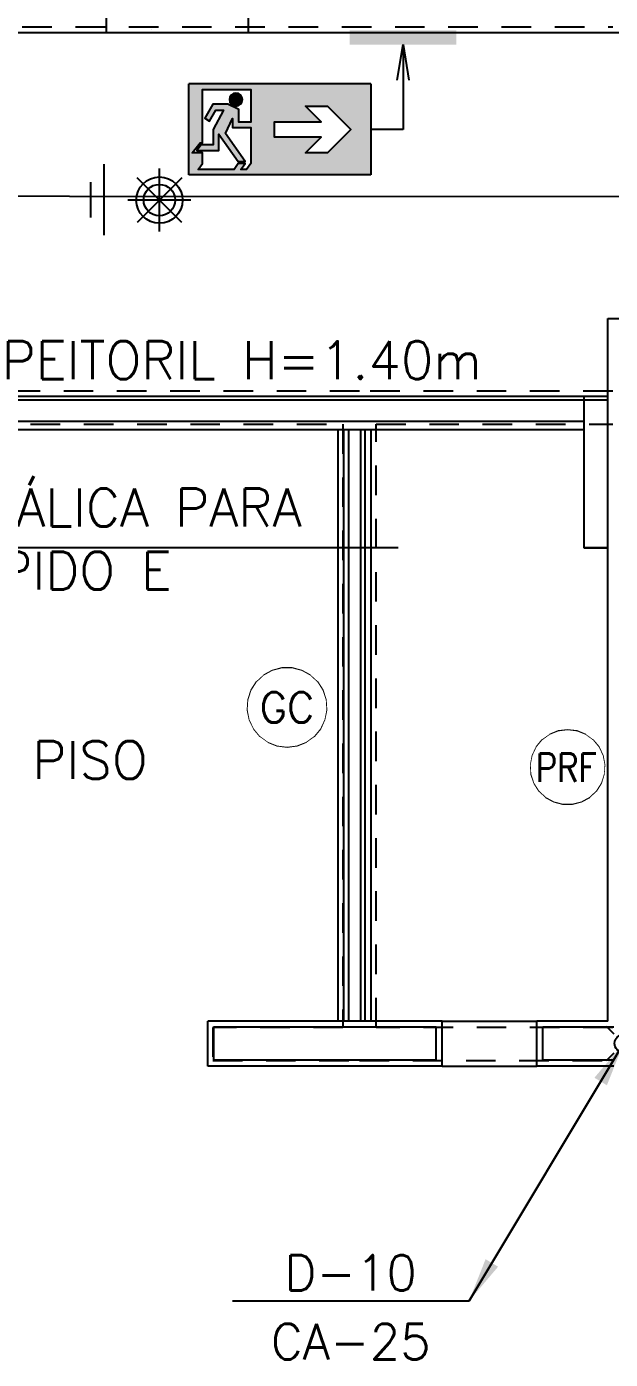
# Model space of a CAD drawing. Header units: millimetres. Extents: x 188.6 to 263.2, y 40.1 to 120.1.
# Drawn here: x 204.2 to 206.67, y 82.28 to 87.92 of the extents above; entities that cross this region are included whole.
import ezdxf
from ezdxf.enums import TextEntityAlignment as Align

# ---------------------------------------------------------------- set-up
doc = ezdxf.new("R2010")
doc.units = ezdxf.units.MM
doc.set_wipeout_variables(frame=1)
doc.linetypes.add('HIDDEN2', pattern=[0.1875, 0.125, -0.0625])
for name, color, linetype in [('_XREF_APTOS 603 E 604$0$A-MC-ALVENARIA', 8, 'Continuous'), ('_XREF_APTOS 603 E 604$0$R-MC-REBOCO', 8, 'Continuous'), ('_XREF_APTOS 603 E 604$0$XREF-TIPO$0$V-MC-VISTA2', 8, 'Continuous'), ('ARQ', 8, 'Continuous'), ('ARQ-BASE', 8, 'Continuous'), ('ESTR-VIGAS', 11, 'HIDDEN2'), ('ESTRUTURA', 7, 'Continuous'), ('GAS-TEXTO', 7, 'Continuous'), ('INC-SINALIZAÇÃO', 88, 'Continuous'), ('INC-TEXTO', 7, 'Continuous'), ('SPDA-COL', 7, 'Continuous'), ('SPDA-D', 164, 'Continuous'), ('SPK', 10, 'Continuous'), ('SPK-CONEXAO', 10, 'Continuous'), ('SPK-INTERNO', 244, 'Continuous'), ('SPK-TUBO-TETO', 12, 'Continuous')]:
    doc.layers.add(name, color=color, linetype=linetype)
doc.styles.add('60-100', font='romans.shx', dxfattribs={"height": 0.16})
doc.styles.add('60-50', font='romans.shx', dxfattribs={"height": 0.08})
doc.styles.add('60-75', font='romans.shx', dxfattribs={"height": 0.12})
doc.styles.add('ROMANS', font='ROMANS.SHX', dxfattribs={"height": 0.15})
doc.dimstyles.new('IND75', dxfattribs={"dimtxt": 0.15, "dimasz": 0.1875, "dimexe": 0.15, "dimexo": 0, "dimgap": 0.1, "dimtad": 1, "dimzin": 10, "dimdsep": 46, "dimtxsty": '60-75', "dimcen": 0, "dimclrd": 256, "dimclre": 1, "dimclrt": 256, "dimadec": 0, "dimazin": 0, "dimtfac": 1, "dimtix": 1, "dimtmove": 2, "dimatfit": 3, "dimfxl": 0.15, "dimtolj": 1, "dimtzin": 6, "dimarcsym": 0})
doc.dimstyles.new('SETAS75', dxfattribs={"dimtxt": 0.16, "dimasz": 0.15, "dimexe": 0.15, "dimexo": 0, "dimgap": 0.1, "dimtad": 1, "dimzin": 10, "dimdsep": 46, "dimtxsty": '60-100', "dimblk1": 'OPEN', "dimblk2": 'OPEN', "dimsah": 1, "dimcen": 0, "dimclrd": 244, "dimclre": 244, "dimclrt": 7, "dimadec": 0, "dimazin": 0, "dimtfac": 1, "dimtix": 1, "dimtmove": 2, "dimatfit": 3, "dimldrblk": 'OPEN', "dimfxl": 0.15, "dimtolj": 1, "dimtzin": 6, "dimarcsym": 0})

# ---------------------------------------------------------------- blocks, each defined once
blk = doc.blocks.new('COBERTURA_29-09-2016')
at = {"layer": 'ESTR-VIGAS'}
for points in [[(-4.07, 1.54), (0, 1.54)], [(-1.07, 0), (-5.61, 0)], [(0, 0), (-1.07, 0)], [(-5.61, -0.14), (-1.14, -0.14)], [(-1.14, -0.14), (-1.14, -2.69)], [(-1, -0.14), (0, -0.14)], [(-1, -2.69), (-1, -0.14)], [(-1.14, -2.69), (-1.69, -2.69)], [(-1.69, -2.69), (-1.69, -2.83)], [(0, -2.69), (-1, -2.69)], [(-1.69, -2.83), (-1.07, -2.83)], [(-1.07, -2.83), (0, -2.83)]]:
    blk.add_lwpolyline(points, dxfattribs=at)
blk = doc.blocks.new('A$C0BE265FA')
at = {"layer": '_XREF_APTOS 603 E 604$0$A-MC-ALVENARIA'}
blk.add_line((-6.785, 0), (-6.185, 0), dxfattribs=at)
at = {"layer": '_XREF_APTOS 603 E 604$0$R-MC-REBOCO'}
for p, q in [((-9.265, 0), (-6.5947, 0)), ((-6.185, 0), (0, 0))]:
    blk.add_line(p, q, dxfattribs=at)
at = {"layer": '_XREF_APTOS 603 E 604$0$XREF-TIPO$0$V-MC-VISTA2'}
for p, q in [((-6.785, 0.19), (-6.785, 0)), ((-6.185, 0.19), (-6.185, 0)), ((-6.5947, 0.0101), (-6.5947, 0.0101))]:
    blk.add_line(p, q, dxfattribs=at)
at = {"layer": 'ARQ'}
for p, q in [((-4.665, -4.1798), (-4.665, -1.2096)), ((-4.665, -1.2096), (-4.2803, -1.2098)), ((-4.7653, -1.555), (-10.25, -1.555)), ((-4.665, -1.555), (-10.25, -1.555)), ((-4.665, -1.5399), (-10.225, -1.5399)), ((-4.7653, -1.645), (-10.25, -1.645)), ((-4.7653, -1.6799), (-10.225, -1.6799)), ((-5.805, -4.1798), (-5.805, -1.6799)), ((-5.78, -4.1798), (-5.78, -1.6799)), ((-5.7594, -4.1798), (-5.7594, -1.6799)), ((-5.7094, -4.1798), (-5.7094, -1.6799)), ((-5.69, -4.1798), (-5.69, -1.6799)), ((-5.665, -4.1798), (-5.665, -1.6799)), ((-6.355, -4.3699), (-6.355, -4.1799)), ((-5.365, -4.1799), (-6.355, -4.1799)), ((-5.39, -4.2049), (-6.33, -4.2049)), ((-6.33, -4.3449), (-6.33, -4.2049)), ((-5.39, -4.3449), (-5.39, -4.2049)), ((-5.365, -4.3699), (-5.365, -4.1799)), ((-5.365, -4.1799), (-4.965, -4.1799)), ((-4.665, -4.1799), (-4.965, -4.1799)), ((-4.965, -4.3699), (-4.965, -4.1799)), ((-4.6403, -4.2049), (-4.94, -4.2049)), ((-4.94, -4.3449), (-4.94, -4.2049)), ((-5.365, -4.3699), (-6.355, -4.3699)), ((-5.39, -4.3449), (-6.33, -4.3449)), ((-5.365, -4.3699), (-4.965, -4.3699)), ((-4.64, -4.3699), (-4.965, -4.3699)), ((-4.64, -4.3449), (-4.94, -4.3449))]:
    blk.add_line(p, q, dxfattribs=at)
at = {"layer": 'ARQ-BASE'}
for p, q in [((-4.7653, -2.1799), (-4.7653, -1.555)), ((-4.7648, -2.1797), (-4.7648, -1.5397)), ((-4.6653, -2.1799), (-4.7653, -2.1799)), ((-4.6648, -2.1797), (-4.7648, -2.1797))]:
    blk.add_line(p, q, dxfattribs=at)
blk = doc.blocks.new('SPK')
blk.add_wipeout([(-0.0692, 0.0692), (-0.0673, 0.0711), (-0.0673, 0.0711), (-0.0658, 0.0724), (-0.0658, 0.0724), (-0.0636, 0.0744), (-0.0636, 0.0744), (-0.0618, 0.0759), (-0.0618, 0.0759), (-0.0596, 0.0776), (-0.0596, 0.0776), (-0.0579, 0.0789), (-0.0579, 0.0789), (-0.0546, 0.0813), (-0.0546, 0.0813), (-0.0525, 0.0826), (-0.0507, 0.0837), (-0.0507, 0.0837), (-0.0481, 0.0852), (-0.0481, 0.0852), (-0.0453, 0.0868), (-0.0453, 0.0868), (-0.0431, 0.0879), (-0.0416, 0.0886), (-0.0399, 0.0894), (-0.0399, 0.0894), (-0.0364, 0.0908), (-0.0364, 0.0908), (-0.0341, 0.0917), (-0.0318, 0.0926), (-0.0302, 0.0931), (-0.0281, 0.0938), (-0.0266, 0.0942), (-0.0266, 0.0942), (-0.0244, 0.0948), (-0.0226, 0.0952), (-0.0226, 0.0952), (-0.0203, 0.0957), (-0.0203, 0.0957), (-0.0183, 0.0961), (-0.0183, 0.0961), (-0.0148, 0.0968), (-0.0148, 0.0968), (-0.0114, 0.0972), (-0.01, 0.0974), (-0.0083, 0.0975), (-0.0083, 0.0975), (-0.0058, 0.0977), (-0.0047, 0.0978), (-0.0047, 0.0978), (-0.0027, 0.0978), (-0.0027, 0.0978), (-0.001, 0.0979), (-0.001, 0.0979), (0, 0.0979), (0.0016, 0.0979), (0.0038, 0.0978), (0.0038, 0.0978), (0.0084, 0.0975), (0.0113, 0.0972), (0.0113, 0.0972), (0.0155, 0.0966), (0.0175, 0.0963), (0.0175, 0.0963), (0.0207, 0.0957), (0.0228, 0.0952), (0.0248, 0.0947), (0.0248, 0.0947), (0.0274, 0.094), (0.0274, 0.094), (0.0306, 0.093), (0.0324, 0.0924), (0.0324, 0.0924), (0.0354, 0.0912), (0.0373, 0.0905), (0.0373, 0.0905), (0.0398, 0.0894), (0.0422, 0.0883), (0.0422, 0.0883), (0.0451, 0.0869), (0.0469, 0.0859), (0.049, 0.0847), (0.0513, 0.0833), (0.053, 0.0823), (0.0549, 0.081), (0.0566, 0.0798), (0.0566, 0.0798), (0.0592, 0.078), (0.0615, 0.0762), (0.0659, 0.0724), (0.0669, 0.0714), (0.0669, 0.0714), (0.0692, 0.0692), (0.0692, 0.0692), (0.0692, 0.0692), (0.0692, 0.0692), (0.0717, 0.0667), (0.0717, 0.0667), (0.0739, 0.0642), (0.0739, 0.0642), (0.0753, 0.0626), (0.0753, 0.0626), (0.0765, 0.0611), (0.0765, 0.0611), (0.0785, 0.0585), (0.0785, 0.0585), (0.0805, 0.0556), (0.0805, 0.0556), (0.0805, 0.0556), (0.0826, 0.0526), (0.0826, 0.0526), (0.0841, 0.05), (0.0841, 0.05), (0.0855, 0.0476), (0.0865, 0.0458), (0.0865, 0.0458), (0.0877, 0.0434), (0.0877, 0.0434), (0.0877, 0.0434), (0.089, 0.0407), (0.089, 0.0407), (0.0901, 0.0382), (0.0901, 0.0382), (0.0915, 0.0348), (0.0915, 0.0348), (0.0927, 0.0315), (0.0932, 0.0298), (0.0938, 0.028), (0.0938, 0.028), (0.0938, 0.028), (0.0948, 0.0246), (0.0948, 0.0246), (0.0948, 0.0246), (0.0952, 0.0228), (0.0952, 0.0228), (0.0957, 0.0206), (0.0961, 0.0188), (0.0964, 0.0169), (0.0967, 0.0153), (0.0969, 0.0135), (0.0969, 0.0135), (0.0972, 0.0113), (0.0972, 0.0113), (0.0975, 0.0085), (0.0975, 0.0085), (0.0978, 0.005), (0.0978, 0.005), (0.0979, 0.0023), (0.0979, 0.0023), (0.0979, 0), (0.0979, 0), (0.0978, -0.0048), (0.0978, -0.0048), (0.0976, -0.0077), (0.0973, -0.0103), (0.0973, -0.0103), (0.0968, -0.0148), (0.0968, -0.0148), (0.0959, -0.0195), (0.0959, -0.0195), (0.0949, -0.0238), (0.0949, -0.0238), (0.094, -0.0272), (0.094, -0.0272), (0.093, -0.0305), (0.093, -0.0305), (0.0911, -0.0357), (0.0911, -0.0357), (0.0897, -0.0391), (0.0897, -0.0391), (0.088, -0.0429), (0.088, -0.0429), (0.0861, -0.0466), (0.0844, -0.0496), (0.082, -0.0534), (0.082, -0.0534), (0.0794, -0.0572), (0.0776, -0.0596), (0.0776, -0.0596), (0.074, -0.0641), (0.074, -0.0641), (0.074, -0.0641), (0.069, -0.069), (0.0692, -0.0692), (0.0675, -0.0709), (0.0675, -0.0709), (0.0664, -0.0719), (0.0651, -0.0731), (0.064, -0.0741), (0.0627, -0.0752), (0.061, -0.0766), (0.0597, -0.0776), (0.0584, -0.0785), (0.0564, -0.08), (0.0546, -0.0813), (0.053, -0.0823), (0.0515, -0.0833), (0.0488, -0.0849), (0.0465, -0.0862), (0.0443, -0.0873), (0.0415, -0.0887), (0.0389, -0.0898), (0.037, -0.0907), (0.0339, -0.0918), (0.0339, -0.0918), (0.0315, -0.0927), (0.0283, -0.0937), (0.0244, -0.0948), (0.0216, -0.0955), (0.019, -0.096), (0.0154, -0.0967), (0.0126, -0.0971), (0.0101, -0.0974), (0.0064, -0.0977), (0.0029, -0.0979), (0, -0.0979), (-0.0021, -0.0979), (-0.0084, -0.0975), (-0.0131, -0.097), (-0.0169, -0.0964), (-0.019, -0.096), (-0.0218, -0.0954), (-0.0218, -0.0954), (-0.0256, -0.0945), (-0.0275, -0.094), (-0.0305, -0.093), (-0.0342, -0.0917), (-0.0367, -0.0908), (-0.0398, -0.0894), (-0.044, -0.0874), (-0.0451, -0.0869), (-0.0481, -0.0853), (-0.0511, -0.0835), (-0.053, -0.0823), (-0.0553, -0.0808), (-0.059, -0.0781), (-0.0603, -0.0771), (-0.0619, -0.0759), (-0.064, -0.0741), (-0.0665, -0.0718), (-0.0676, -0.0708), (-0.0692, -0.0692), (-0.0718, -0.0665), (-0.0755, -0.0623), (-0.0755, -0.0623), (-0.0792, -0.0576), (-0.0792, -0.0576), (-0.0813, -0.0545), (-0.0813, -0.0545), (-0.0848, -0.0489), (-0.0865, -0.0458), (-0.0865, -0.0458), (-0.0865, -0.0458), (-0.0891, -0.0406), (-0.0891, -0.0406), (-0.0912, -0.0355), (-0.0912, -0.0355), (-0.093, -0.0306), (-0.093, -0.0306), (-0.0944, -0.0259), (-0.0953, -0.0222), (-0.0962, -0.0181), (-0.0967, -0.015), (-0.0972, -0.0118), (-0.0976, -0.007), (-0.0978, -0.0044), (-0.0979, 0), (-0.0978, 0.0032), (-0.0977, 0.0066), (-0.0977, 0.0066), (-0.0974, 0.01), (-0.0974, 0.01), (-0.0969, 0.0136), (-0.0965, 0.0165), (-0.096, 0.019), (-0.0954, 0.022), (-0.0947, 0.0246), (-0.094, 0.0273), (-0.0932, 0.03), (-0.0932, 0.03), (-0.0919, 0.0338), (-0.0919, 0.0338), (-0.0891, 0.0405), (-0.0878, 0.0433), (-0.0865, 0.0458), (-0.0842, 0.0499), (-0.0842, 0.0499), (-0.0842, 0.0499), (-0.0819, 0.0537), (-0.0819, 0.0537), (-0.0794, 0.0572), (-0.0794, 0.0572), (-0.0758, 0.062), (-0.0758, 0.062), (-0.0725, 0.0658), (-0.0691, 0.0691)]).dxf.layer = 'SPK'
at = {"layer": 'SPK'}
blk.add_circle((0, 0), 0.0979, dxfattribs=at)
at = {"layer": 'SPK-INTERNO'}
for p, q in [((0, 0.1332), (0, -0.1332)), ((-0.0942, 0.0942), (0.0942, -0.0942)), ((-0.0942, -0.0942), (0.0942, 0.0942)), ((-0.1332, 0), (0.1332, 0))]:
    blk.add_line(p, q, dxfattribs=at)
blk.add_circle((0, 0), 0.0666, dxfattribs=at)
blk = doc.blocks.new('RED')
for p, q in [((0, -0.2), (0, 0.2)), ((0.0766, -0.1), (0.0766, 0.1))]:
    blk.add_line(p, q)
blk = doc.blocks.new('INDU')
at = {"color": 7}
blk.add_line((-0.005, 0), (0.005, 0), dxfattribs=at)
at = {"style": 'ROMANS'}
for tag, p in [('TQ-01', (0, 0.001189)), ('100', (0, -0.001718))]:
    blk.add_attdef(tag, text='', height=0.0015, dxfattribs=at).set_placement(p, align=Align.MIDDLE)
blk = doc.blocks.new('cap')
blk.add_wipeout([(0.0003, 0.075), (-0.0036, 0.0749), (-0.0076, 0.0746), (-0.0115, 0.0741), (-0.0153, 0.0734), (-0.0191, 0.0725), (-0.0229, 0.0714), (-0.0266, 0.0701), (-0.0302, 0.0686), (-0.0338, 0.067), (-0.0373, 0.0651), (-0.0406, 0.0631), (-0.0439, 0.0608), (-0.047, 0.0585), (-0.05, 0.0559), (-0.0528, 0.0532), (-0.0555, 0.0504), (-0.0581, 0.0474), (-0.0605, 0.0443), (-0.0627, 0.0411), (-0.0648, 0.0377), (-0.0667, 0.0343), (-0.0684, 0.0308), (-0.0699, 0.0271), (-0.0712, 0.0234), (-0.0724, 0.0197), (-0.0733, 0.0159), (-0.074, 0.012), (-0.0746, 0.0081), (-0.0749, 0.0042), (-0.075, 0.0003), (-0.0749, -0.0036), (-0.0746, -0.0076), (-0.0741, -0.0115), (-0.0734, -0.0153), (-0.0725, -0.0191), (-0.0714, -0.0229), (-0.0701, -0.0266), (-0.0686, -0.0302), (-0.067, -0.0338), (-0.0651, -0.0373), (-0.0631, -0.0406), (-0.0608, -0.0439), (-0.0585, -0.047), (-0.0559, -0.05), (-0.0532, -0.0528), (-0.0504, -0.0555), (-0.0474, -0.0581), (-0.0443, -0.0605), (-0.0411, -0.0627), (-0.0377, -0.0648), (-0.0343, -0.0667), (-0.0308, -0.0684), (-0.0271, -0.0699), (-0.0234, -0.0712), (-0.0197, -0.0724), (-0.0159, -0.0733), (-0.012, -0.074), (-0.0081, -0.0746), (-0.0042, -0.0749), (-0.0003, -0.075), (0.0036, -0.0749), (0.0076, -0.0746), (0.0115, -0.0741), (0.0153, -0.0734), (0.0191, -0.0725), (0.0229, -0.0714), (0.0266, -0.0701), (0.0302, -0.0686), (0.0338, -0.067), (0.0373, -0.0651), (0.0406, -0.0631), (0.0439, -0.0608), (0.047, -0.0585), (0.05, -0.0559), (0.0528, -0.0532), (0.0555, -0.0504), (0.0581, -0.0474), (0.0605, -0.0443), (0.0627, -0.0411), (0.0648, -0.0377), (0.0667, -0.0343), (0.0684, -0.0308), (0.0699, -0.0271), (0.0712, -0.0234), (0.0724, -0.0197), (0.0733, -0.0159), (0.074, -0.012), (0.0746, -0.0081), (0.0749, -0.0042), (0.075, -0.0003), (0.0749, 0.0036), (0.0746, 0.0076), (0.0741, 0.0115), (0.0734, 0.0153), (0.0725, 0.0191), (0.0714, 0.0229), (0.0701, 0.0266), (0.0686, 0.0302), (0.067, 0.0338), (0.0651, 0.0373), (0.0631, 0.0406), (0.0608, 0.0439), (0.0585, 0.047), (0.0559, 0.05), (0.0532, 0.0528), (0.0504, 0.0555), (0.0474, 0.0581), (0.0443, 0.0605), (0.0411, 0.0627), (0.0377, 0.0648), (0.0343, 0.0667), (0.0308, 0.0684), (0.0271, 0.0699), (0.0234, 0.0712), (0.0197, 0.0724), (0.0159, 0.0733), (0.012, 0.074), (0.0081, 0.0746), (0.0042, 0.0749)])
for p, q in [((-0.053, 0.053), (-0.0955, 0.0955)), ((0.053, 0.053), (0.0955, 0.0955)), ((-0.0955, -0.0955), (-0.053, -0.053)), ((0.0955, -0.0955), (0.053, -0.053))]:
    blk.add_line(p, q)
blk.add_circle((0, 0), 0.0504)
blk = doc.blocks.new('_OPEN')
at = {"color": 0, "linetype": 'ByBlock'}
for p, q in [((-1, 0.167), (0, 0)), ((0, 0), (-1, -0.167)), ((0, 0), (-1, 0))]:
    blk.add_line(p, q, dxfattribs=at)
blk = doc.blocks.new('seta lat 1-100')
at = {"layer": 'INC-SINALIZAÇÃO'}
h = blk.add_hatch(color=119, dxfattribs=at)
h.dxf.hatch_style = 1
h.paths.add_polyline_path([(0, 0.1997), (-0.8, 0.1997), (-0.8, -0.1997), (0, -0.1997)])
h.paths.add_polyline_path([(-0.6091, 0.1021), (-0.5127, 0.1021), (-0.5808, 0.034), (-0.3767, 0.034), (-0.3767, -0.0341), (-0.5808, -0.0341), (-0.5127, -0.1022), (-0.6091, -0.1022), (-0.7112, 0)], flags=16)
h.paths.add_polyline_path([(-0.2721, 0.1757), (-0.0599, 0.1757), (-0.0599, -0.0584), (-0.0502, -0.0584), (-0.0154, -0.1022), (-0.0599, -0.1022), (-0.0599, -0.1499), (-0.0416, -0.1757), (-0.1992, -0.1757), (-0.2176, -0.1499), (-0.2478, -0.1499), (-0.2295, -0.1757), (-0.2538, -0.1757), (-0.2721, -0.1499), (-0.2721, 0.0082), (-0.1922, 0.0082), (-0.1922, 0.0475), (-0.1608, -0.0179), (-0.2478, -0.1403), (-0.2176, -0.1403), (-0.1322, -0.0203), (-0.1322, -0.0926), (-0.0353, -0.0926), (-0.0548, -0.068), (-0.1068, -0.068), (-0.1068, -0.0002), (-0.1522, 0.0852), (-0.1191, 0.0852), (-0.0914, 0.0367), (-0.0714, 0.049), (-0.1053, 0.1106), (-0.1722, 0.1106), (-0.2206, 0.0882), (-0.2206, 0.0313), (-0.2721, 0.0313)], flags=16)
h.paths.add_polyline_path([(-0.1788, 0.1312, -1), (-0.2358, 0.1312, -1)], flags=0)
h = blk.add_hatch(color=119, dxfattribs=at)
h.dxf.hatch_style = 1
h.paths.add_polyline_path([(-0.1788, 0.1312, 1), (-0.2358, 0.1312, 1)])
at = {"layer": 'INC-SINALIZAÇÃO', "color": 119}
for p, q in [((-0.8, 0.1997), (0, 0.1997)), ((-0.8, 0.1997), (-0.8, -0.1997)), ((0, -0.1997), (0, 0.1997)), ((-0.8, -0.1997), (0, -0.1997))]:
    blk.add_line(p, q, dxfattribs=at)
for points in [[(-0.1608, -0.0179), (-0.1922, 0.0475), (-0.1922, 0.0082), (-0.2721, 0.0082), (-0.2721, -0.1499), (-0.2538, -0.1757), (-0.2295, -0.1757), (-0.2478, -0.1499), (-0.2176, -0.1499), (-0.1992, -0.1757), (-0.0416, -0.1757), (-0.0599, -0.1499), (-0.0599, -0.1022), (-0.0154, -0.1022), (-0.0502, -0.0584), (-0.0599, -0.0584), (-0.0599, 0.1757), (-0.2721, 0.1757), (-0.2721, 0.0313), (-0.2206, 0.0313), (-0.2206, 0.0882), (-0.1722, 0.1106), (-0.1053, 0.1106), (-0.0714, 0.049), (-0.0914, 0.0367), (-0.1191, 0.0852), (-0.1522, 0.0852), (-0.1068, -0.0002), (-0.1068, -0.068), (-0.0548, -0.068), (-0.0353, -0.0926), (-0.1322, -0.0926), (-0.1322, -0.0203), (-0.2176, -0.1403), (-0.2478, -0.1403)], [(-0.0353, -0.0926), (-0.1322, -0.0926), (-0.1322, -0.0203), (-0.2176, -0.1403), (-0.2478, -0.1403), (-0.1608, -0.0179), (-0.1922, 0.0475), (-0.1922, 0.0082), (-0.2721, 0.0082), (-0.2721, -0.1499), (-0.2538, -0.1757), (-0.2295, -0.1757), (-0.2478, -0.1499), (-0.2176, -0.1499), (-0.1992, -0.1757), (-0.0416, -0.1757), (-0.0599, -0.1499), (-0.0599, -0.1022), (-0.0154, -0.1022), (-0.0502, -0.0584), (-0.0599, -0.0584), (-0.0599, 0.1757), (-0.2721, 0.1757), (-0.2721, 0.0313), (-0.2206, 0.0313), (-0.2206, 0.0882), (-0.1722, 0.1106), (-0.1053, 0.1106), (-0.0714, 0.049), (-0.0914, 0.0367), (-0.1191, 0.0852), (-0.1522, 0.0852), (-0.1068, -0.0002), (-0.1068, -0.068), (-0.0548, -0.068)], [(-0.5127, 0.1021), (-0.6091, 0.1021), (-0.7112, 0), (-0.6091, -0.1022), (-0.5127, -0.1022), (-0.5808, -0.0341), (-0.3767, -0.0341), (-0.3767, 0.034), (-0.5808, 0.034)], [(-0.3767, 0.034), (-0.5808, 0.034), (-0.5127, 0.1021), (-0.6091, 0.1021), (-0.7112, 0), (-0.6091, -0.1022), (-0.5127, -0.1022), (-0.5808, -0.0341), (-0.3767, -0.0341)]]:
    blk.add_lwpolyline(points, close=True, dxfattribs=at)
blk.add_lwpolyline([(-0.2358, 0.1312, -1), (-0.1788, 0.1312, -1)], format="xyb", close=True, dxfattribs=at)
blk.add_circle((-0.2073, 0.1312), 0.0285, dxfattribs=at)
blk = doc.blocks.new('INC-OBJETO')
at = {"color": 0}
blk.add_lwpolyline([(0, 0.002084), (-0.000518, 0.002019), (-0.001004, 0.001827), (-0.001427, 0.001519), (-0.00176, 0.001117), (-0.001982, 0.000644), (-0.00208, 0.000131), (-0.002047, -0.000391), (-0.001886, -0.000887), (-0.001606, -0.001329), (-0.001225, -0.001686), (-0.000767, -0.001938), (-0.000261, -0.002068), (0.000261, -0.002068), (0.000767, -0.001938), (0.001225, -0.001686), (0.001606, -0.001329), (0.001886, -0.000887), (0.002047, -0.000391), (0.00208, 0.000131), (0.001982, 0.000644), (0.00176, 0.001117), (0.001427, 0.001519), (0.001004, 0.001827), (0.000518, 0.002019)], close=True, dxfattribs=at)
blk.add_wipeout([(0, 0.002084), (-0.000518, 0.002019), (-0.001004, 0.001827), (-0.001427, 0.001519), (-0.00176, 0.001117), (-0.001982, 0.000644), (-0.00208, 0.000131), (-0.002047, -0.000391), (-0.001886, -0.000887), (-0.001606, -0.001329), (-0.001225, -0.001686), (-0.000767, -0.001938), (-0.000261, -0.002068), (0.000261, -0.002068), (0.000767, -0.001938), (0.001225, -0.001686), (0.001606, -0.001329), (0.001886, -0.000887), (0.002047, -0.000391), (0.00208, 0.000131), (0.001982, 0.000644), (0.00176, 0.001117), (0.001427, 0.001519), (0.001004, 0.001827), (0.000518, 0.002019)], dxfattribs=at)
at = {"color": 0, "style": 'ROMANS', "width": 1.285725}
blk.add_attdef('OBJETO', text='', height=0.0016, dxfattribs=at).set_placement((-0.001786, -0.00083), (0.001643, -0.00083), align=Align.FIT)
blk = doc.blocks.new('A$C0ECE51B6')
at = {"layer": 'INC-SINALIZAÇÃO', "color": 119}
blk.add_solid([(0.225, 0.06), (0.225, 0), (-0.225, 0.06), (-0.225, 0)], dxfattribs=at)

msp = doc.modelspace()

# ---------------------------------------------------------------- block references
at = {"layer": 'ESTRUTURA'}
msp.add_blockref('COBERTURA_29-09-2016', (206.677, 86.3784), dxfattribs=at)

# ---------------------------------------------------------------- next in the draw order: block references
at = {"layer": 'ARQ'}
msp.add_blockref('A$C0BE265FA', (211.3213, 87.8947), dxfattribs=at)

# ---------------------------------------------------------------- next in the draw order: block references
at = {"layer": 'INC-SINALIZAÇÃO', "linetype": 'Continuous'}
msp.add_blockref('A$C0ECE51B6', (205.7908, 87.8433), dxfattribs=at)
at = {"layer": 'INC-TEXTO'}
ref = msp.add_blockref('INC-OBJETO', (205.3006, 85.041), dxfattribs=dict(at, xscale=80, yscale=80, zscale=80, rotation=180))
ref.add_attrib('OBJETO', 'GC', dxfattribs={"layer": '0', "height": 0.128, "style": 'ROMANS'}).set_placement((205.3006, 85.041), align=Align.MIDDLE_CENTER)
ref = msp.add_blockref('INC-OBJETO', (206.4863, 84.7885), dxfattribs=dict(at, xscale=75, yscale=75, zscale=75))
ref.add_attrib('OBJETO', 'PRF', dxfattribs={"layer": '0', "height": 0.12, "style": 'ROMANS', "width": 0.762718}).set_placement((206.3523, 84.7262), (206.6095, 84.7262), align=Align.FIT)
at = {"layer": 'SPDA-COL'}
ref = msp.add_blockref('INDU', (205.5697, 82.5315), dxfattribs=dict(at, xscale=100, yscale=100, zscale=100))
ref.add_attrib('100', 'CA-25', dxfattribs={"layer": '0', "height": 0.15, "style": 'ROMANS'}).set_placement((205.5697, 82.3598, 0.9), align=Align.MIDDLE)
ref.add_attrib('TQ-01', 'D-10', dxfattribs={"layer": '0', "height": 0.15, "style": 'ROMANS'}).set_placement((205.5697, 82.6505, 0.9), align=Align.MIDDLE)
at = {"layer": 'SPDA-D', "xscale": 0.75, "yscale": 0.75, "zscale": 0.75}
msp.add_blockref('cap', (206.7223, 83.6203), dxfattribs=at)
at = {"layer": 'SPK', "rotation": 180}
msp.add_blockref('SPK', (204.7614, 87.1856), dxfattribs=at)
at = {"layer": 'SPK-CONEXAO', "xscale": 0.75, "yscale": 0.75, "zscale": 0.75, "rotation": 180}
msp.add_blockref('RED', (204.527, 87.1871), dxfattribs=at)

# ---------------------------------------------------------------- next in the draw order: texts
at = {"layer": 'INC-TEXTO', "style": '60-50'}
msp.add_text('PEITORIL H=1.40m', height=0.16, dxfattribs=at).set_placement((204.0948, 86.4292))

# ---------------------------------------------------------------- next in the draw order: leaders
at = {"layer": 'INC-TEXTO'}
msp.add_leader([(205.7908, 87.8433), (205.7908, 87.4844), (205.6553, 87.4844)], dimstyle='SETAS75', override={"dimtxsty": '60-75'}, dxfattribs=at)

# ---------------------------------------------------------------- next in the draw order: linework, layer by layer
at = {"layer": 'SPK-TUBO-TETO'}
msp.add_lwpolyline([(233.8864, 87.1872), (198.4793, 87.2031)], dxfattribs=at)

# ---------------------------------------------------------------- next in the draw order: block references
at = {"layer": 'INC-SINALIZAÇÃO', "xscale": -0.9627132045850648, "yscale": 0.9627132045850648, "zscale": 0.9627132045850648}
msp.add_blockref('seta lat 1-100', (204.8851, 87.4844), dxfattribs=at)

# ---------------------------------------------------------------- next in the draw order: texts
at = {"layer": 'GAS-TEXTO', "insert": (201.5638, 85.9658), "char_height": 0.16, "width": 4.21546, "attachment_point": 1, "style": '60-50'}
msp.add_mtext('CAIXA 60x90x17cm METÁLICA PARA ABRIGAR REGISTROS RÁPIDO E REGULADORES DE GÁS \\P(MEDIDOR OPCIONAL), \\PH=20cm DO FUNDO AO PISO', dxfattribs=at)

# ---------------------------------------------------------------- next in the draw order: leaders
at = {"layer": 'GAS-TEXTO'}
msp.add_leader([(201.3152, 87.7757), (201.4216, 85.7165), (205.7698, 85.7165)], dimstyle='SETAS75', dxfattribs=at)
at = {"layer": 'SPDA-COL'}
for points in [[(206.0697, 82.5315), (206.7223, 83.6203)], [(206.7223, 83.6203), (206.0697, 82.5315)]]:
    msp.add_leader(points, dimstyle='IND75', dxfattribs=at)

doc.saveas('drawing.dxf')
